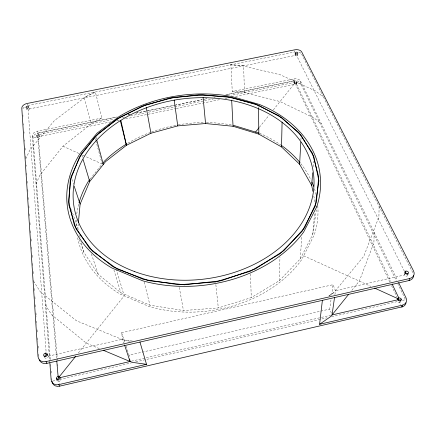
<?xml version="1.0" encoding="UTF-8"?>
<svg xmlns="http://www.w3.org/2000/svg" width="436" height="436" viewBox="0 0 436 436"><rect width="100%" height="100%" fill="white"/><g stroke="black" fill="none" stroke-linecap="round" stroke-linejoin="round"><path stroke-width="0.33" stroke-dasharray="2.18 1.64" d="M379.107 206.441L378.911 216.948L363.853 256.128L333.954 292.567L329.131 295.875M374.153 232.334L373.908 242.656L359.378 280.986L351.203 291.144M79.385 239.604L83.859 252.313L98.329 274.451L120.832 292.714L149.973 305.222L183.463 310.53L218.311 307.93L251.267 297.608L279.356 280.67L279.945 257.142M294.85 50.881L294.807 51.96L27.817 105.539M244.492 92.596L243.604 65.836L241.713 65.384L230.9 64.79L232.263 91.489L294.028 78.911L293.951 80.905L295.112 83.347A1.308 0.856 0 0 1 296.752 83.914L300.502 83.145L396.319 280.735M295.068 55.252L295.134 53.628M295.216 53.312L295.128 55.476L29.468 108.891L28.918 107.343M294.196 84.203L294.273 82.208M235.593 96.405L294.251 84.421L294.333 82.431L231.167 95.315M295.194 81.358A1.313 0.856 0 0 0 294.698 82.807A1.313 0.856 0 0 0 296.867 82.36A1.313 0.856 0 0 0 295.194 81.358L295.112 83.347A1.308 0.856 0 0 0 294.251 84.421M296.932 53.862L296.84 56.031L405.039 272.533M389.806 281.978L295.897 84.987L295.979 82.993L390.945 281.552M297.799 55.17L297.843 54.086M296.84 81.919L296.752 83.914A1.308 0.856 0 0 1 295.897 84.987M296.812 84.132L296.9 82.137M294.028 78.911A5.259 3.433 0 0 1 300.6 81.151L300.502 83.145A5.243 3.433 0 0 0 294.611 80.802L225.957 94.765L294.611 80.802M300.911 140.081L301.02 138.065M279.356 280.67L300.295 258.886L301.723 236.786M313.108 166.683L313.517 161.347M300.295 258.886L312.759 234.366L314.623 212.387M78.202 229.57L77.875 228.268L78.246 224.251M331.36 313.179L329.736 309.07L331.071 299.183M331.605 295.232L333.028 284.686L121.6 332.723L122.625 339.213L123.9 343.034M334.919 294.736L335.491 290.692L333.028 284.686M312.759 234.366L316.313 209.901M404.624 273.988L404.346 275.002L335.491 290.692M400.166 300.84L399.659 302.644L400.695 304.818M36.019 184.008L39.938 175.043L62.997 146.213L92.672 122.729L101.915 118.031L95.348 91.991L85.701 96.743L54.342 120.658L29.975 149.793L25.773 158.857M90.094 179.142L99.239 167.686M99.659 167.162L102.149 164.04L85.636 156.519M78.289 353.056L124.206 295.81L116.445 269.884M259.36 127.328L269.072 115.229M273.29 109.965L294.976 82.933M328.842 295.93L334.221 292.245M85.445 96.939L95.588 91.942M131.372 361.199L320.792 317.533M321.457 317.381L330.728 315.244M52.663 381.102L57.296 380.029M57.394 380.437A1.869 1.564 -35.8 0 0 59.427 381.184A1.869 1.564 -35.8 0 0 60.827 379.216L131.181 362.986M135.825 361.913L326.978 317.817M331.627 316.743L397.332 301.587A1.809 1.444 18.9 0 0 398.978 302.682A1.809 1.444 18.9 0 0 400.613 301.957M402.45 300.404L405.518 299.695L397.806 283.792M126.053 346.206L129.023 355.198L329.736 309.07M48.314 356.147L122.625 339.213L124.652 340.042L132.637 341.099M50.309 359.553L32.994 137.781A5.428 3.602 -16.9 0 1 37.981 133.084L117.306 116.913M127.971 114.739L129.972 114.33M135.967 113.109L145.967 111.071M146.632 110.935L173.964 105.365M174.629 105.229L201.961 99.659L175.97 104.983M202.626 99.522L206.626 98.705M101.915 118.031L37.3 131.187L37.981 133.084L117.311 116.946M127.977 114.772L129.977 114.363M135.978 113.137L147.308 110.831M147.973 110.695L175.305 105.12M204.637 99.141L207.302 98.601M213.967 97.239L215.302 96.966M38.935 134.533A1.363 0.899 -16.9 0 0 36.875 134.157A1.363 0.899 -16.9 0 0 37.011 135.732A1.363 0.899 -16.9 0 0 38.935 134.533L113.889 119.241M122.554 117.475L124.554 117.066M130.549 115.845L145.875 112.717M148.54 112.172L203.846 100.89M204.511 100.754L213.177 98.988M110.94 121.862L32.994 137.781L32.302 135.89A5.445 3.602 -16.9 0 1 37.3 131.187M116.935 120.636L119.606 120.091M125.601 118.87L175.599 108.657M176.264 108.52L219.591 99.67M224.927 98.58L227.592 98.04M230.132 64.942L241.5 65.569L280.353 74.807L315.751 91.08L322.945 96.645M232.263 91.489L242.672 92.138L280.043 101.55L314.018 117.933L321.403 123.906M130.271 341.17L124.315 340.385L76.393 320.754L40.286 291.733L33.899 281.732M99.403 348.626L86.274 343.105L51.579 314.721L45.366 304.928M62.997 146.213L78.905 153.456M82.573 155.129L85.02 156.241M303.669 255.779L370.911 286.392M58.37 379.685L59.198 381.249L59.41 383.707M60.005 377.647L60.827 379.216M301.641 54.162L323.152 96.443M323.458 97.043L412.985 273.029M300.6 81.151L397.485 280.283M391.561 285.656L397.114 297.319M36.346 135.302L37.033 137.198M27.784 109.055L28.155 110.085L46.123 352.201M27.266 103.997L27.637 105.027M38.869 134.31L39.611 136.43A1.357 0.899 -16.9 0 1 37.698 137.623A1.357 0.899 -16.9 0 1 37.561 136.048A1.357 0.899 -16.9 0 1 39.611 136.43M71.319 209.389L77.875 228.268M91.38 253.921L98.329 274.451M121.6 332.723L124.996 342.996M71.935 179.3L73.401 183.763M113.905 269.971L120.832 292.714M81.799 155.118L82.573 157.696M84.197 97.887L91.233 123.868M95.299 138.724L95.648 140.027M95.822 140.675L101.975 163.391M95.985 137.187L96.509 139.139M144.163 282.005L149.973 305.222M79.657 235.418L80.137 237.364M81.434 242.563L83.859 252.313M313.789 195.977L314.966 201.944M179.278 287.395L183.463 310.53M129.023 355.198L129.23 356.457M215.864 284.615L218.311 307.93M37.981 133.116L38.21 135.792M57.416 360.398L38.368 137.613L37.687 135.716L56.555 358.256M57.765 364.458L57.879 365.815M50.68 364.3L50.838 366.333M51.208 371.08L51.366 373.112M51.791 378.541L51.895 379.898M32.302 135.89L49.584 359.487M49.633 360.158L49.791 362.18M22.874 115.006L22.961 116.352M23.451 123.775L23.544 125.121M23.985 131.868L24.078 133.22M24.525 139.967L24.612 141.313M25.059 148.06L25.19 150.088M25.593 156.159L25.729 158.181M26.176 164.966L26.264 166.323M26.716 173.114L26.852 175.147M27.255 181.256L27.386 183.294M27.79 189.404L27.926 191.442M28.329 197.552L28.465 199.584M28.869 205.699L29.049 208.413M29.408 213.842L29.588 216.561M29.991 222.671L30.128 224.704M30.531 230.813L30.711 233.533M31.07 238.961L31.25 241.675M31.61 247.108L31.79 249.823M32.144 255.256L32.373 258.646M32.684 263.399L32.913 266.794M33.223 271.546L33.447 274.942M33.806 280.37L33.986 283.084M34.346 288.507L34.569 291.891M34.885 296.633L35.109 300.023M35.42 304.764L35.643 308.148M35.959 312.89L36.226 316.956M36.493 321.021L36.766 325.087M37.076 329.829L37.3 333.213M37.616 337.955L37.883 342.02M38.155 346.086L38.422 350.152M38.69 354.217L38.962 358.278M250.482 273.944L251.267 297.608M258.488 106.607L258.504 107.948M48.222 355.727A1.973 1.619 -33.2 0 1 47.05 358.087A1.973 1.619 -33.2 0 1 44.668 357.422M29.25 108.477A1.417 0.905 -16.3 0 1 29.027 109.692A1.417 0.905 -16.3 0 1 27.25 110.046A1.417 0.905 -16.3 0 1 26.858 108.956M22.89 108.804A5.668 3.608 -16.3 0 1 25.103 106.58M298.954 52.173A5.461 3.433 -0.4 0 1 301.385 53.748M297.063 54.451A1.368 0.856 -0.4 0 1 297.516 55.732A1.368 0.856 -0.4 0 1 295.423 55.797A1.368 0.856 -0.4 0 1 295.701 54.495M407.818 275.372A1.913 1.482 16.9 0 1 405.371 275.928A1.913 1.482 16.9 0 1 404.33 273.846M317.806 205.917A121.29 94.307 -7.2 0 1 314.329 234.737L301.734 259.6A121.29 94.307 -7.2 0 1 149.325 306.617L119.786 293.913A121.29 94.307 -7.2 0 1 77.499 237.184M76.224 225.897A121.29 94.307 -7.2 0 1 76.295 219.237M76.78 213.913A121.29 94.307 -7.2 0 1 78.665 204.124M127.89 143.199A121.29 94.307 -7.2 0 1 149.782 132.637M151.652 131.934A121.29 94.307 -7.2 0 1 176.88 125.088M178.193 124.854A121.29 94.307 -7.2 0 1 204.342 122.571M206.337 122.581A121.29 94.307 -7.2 0 1 232.197 125.099M259.578 133.291A121.29 94.307 -7.2 0 1 281.476 145.444M300.895 163.723A121.29 94.307 -7.2 0 1 311.102 180.221M314.465 188.843A121.29 94.307 -7.2 0 1 316.073 194.625"/><path stroke-width="0.65" d="M312.874 191.339L311.691 185.371L299.619 164.241L281.52 146.927L282.092 122.053M299.619 164.241L300.802 142.092M311.691 185.371L312.656 172.689M78.371 222.91L80.104 204.157L89.718 181.529L105.588 161.603L126.435 145.286L150.927 133.236L177.741 125.89L205.563 123.524L233.047 126.276L258.842 134.135L281.52 146.927M398.668 282.708L406.047 297.881A7.27 5.782 18.8 0 1 402.248 305.195L319.583 324.308L322.384 300.355M334.537 297.428L332.052 314.939L397.834 299.777M405.338 273.138L405.9 271.11M400.733 301.216A1.809 1.444 18.9 0 0 398.286 299.772L398.787 297.957L392.106 283.983M400.608 300.829L401.12 299.02M409.039 280.539L409.617 278.528A7.679 5.946 16.7 0 0 413.573 271.007L301.75 51.998A5.477 3.433 -0.4 0 0 294.894 49.797L27.081 103.479A5.684 3.608 -16.3 0 0 21.8 108.221L37.997 356.528A7.93 6.48 -33 0 0 46.014 361.591L46.946 363.335L409.039 280.539A7.646 5.935 16.9 0 0 413.606 275.405M402.248 305.195L401.73 306.993L402.564 306.742A7.243 5.772 18.9 0 0 406.03 302.775M89.68 179.659L88.432 181.223A121.29 94.307 -7.2 0 0 79.009 202.849M102.547 163.544L104.52 161.069A121.29 94.307 -7.2 0 1 126.751 143.885M59.389 376.617L75.771 356.196M255.561 132.064L258.94 127.857M348.647 294.316L330.842 316.443L319.583 324.308M60.005 377.647L130.048 361.504L129.639 358.981M49.84 362.85L51.143 379.691A7.494 6.273 -35.6 0 0 58.789 384.612L146.523 364.322L139.961 342.064M52.004 381.255A7.466 6.257 -35.8 0 0 59.623 386.16L402.564 306.742M46.014 361.591L409.617 278.528M146.523 364.322L131.977 362.311L103.158 350.201M233.478 125.35L259.006 133.116M374.584 288.065L397.828 298.649M58.789 384.612L59.623 386.16M56.462 378.464L57.296 380.029A1.869 1.564 -35.8 0 1 58.925 378.001L58.751 375.974M45.393 353.138L46.32 354.899M58.925 378.001L58.097 376.432L56.784 360.948M397.703 298.546L398.286 299.772M124.533 344.941L130.048 361.504M74.24 186.314L80.104 204.157M83.151 159.625L89.718 181.529M96.857 140.436L103.316 164.448M120.265 120.363L126.435 145.286L120.859 120.412M146.262 107.539L150.927 133.236M174.177 100.046L177.741 125.89M203.1 97.539L205.563 123.524M231.674 100.176L233.047 126.276M258.515 108.619L258.842 134.135M404.919 273.29A1.913 1.482 16.9 0 1 407.933 274.609M46.946 363.335A7.897 6.464 -33.2 0 1 39.333 359.967M44.576 357.002A1.973 1.619 -33.2 0 1 45.617 355.187A1.973 1.619 -33.2 0 1 47.677 355.089M27.664 108.362A1.417 0.905 -16.3 0 1 28.018 108.259M281.476 145.444A121.29 94.307 -7.2 0 1 300.077 162.704M311.914 182.041A121.29 94.307 -7.2 0 1 313.609 186.335M70.223 180.33L68.861 204.887L76.196 229.145L92.497 251.196L117.18 269.007L148.665 280.675L184.39 284.795L221.101 280.762L255.316 268.941L283.934 250.613L304.682 227.712L316.34 202.462L318.721 177.005L312.454 153.194L298.704 132.44L278.915 115.736L254.613 103.719L227.32 96.721L198.489 94.885L169.517 98.165L141.765 106.411L116.586 119.322L95.353 136.441L79.45 157.091L70.223 180.33M71.095 176.754L68.479 201.209L74.469 225.63L89.429 248.144L112.919 266.723L143.515 279.427L178.798 284.752L215.586 281.95L250.389 271.241L280.026 253.779L302.066 231.434L315.135 206.392L318.896 180.836L313.871 156.671L301.162 135.383L282.185 118.02L258.472 105.261L231.532 97.495L202.849 94.874L173.811 97.392L145.782 104.907L120.129 117.137L98.209 133.661L81.412 153.832L71.095 176.754M316.781 206.762L303.581 232.159A127.345 95.658 -7.2 0 1 142.823 280.86L111.807 267.955A127.345 95.658 -7.2 0 1 80.077 153.526L97.097 133.127L119.295 116.428A127.345 95.658 -7.2 0 1 231.985 96.563L259.24 104.406A127.345 95.658 -7.2 0 1 316.781 206.762M398.068 300.137A1.815 1.444 18.8 0 0 401.131 300.148A1.815 1.444 18.8 0 0 399.234 297.908A1.815 1.444 18.8 0 0 398.068 300.137M45.153 356.555A1.984 1.619 -33 0 0 47.295 353.967A1.984 1.619 -33 0 0 44.096 353.934A1.984 1.619 -33 0 0 45.153 356.555M57.912 379.74A1.875 1.57 -35.6 0 0 59.906 377.244A1.875 1.57 -35.6 0 0 56.882 377.2A1.875 1.57 -35.6 0 0 57.912 379.74M26.71 108.041A1.422 0.905 -16.3 0 0 28.732 106.831A1.422 0.905 -16.3 0 0 26.596 106.46A1.422 0.905 -16.3 0 0 26.71 108.041M295.597 53.683A1.368 0.856 -0.4 0 0 297.859 53.23A1.368 0.856 -0.4 0 0 296.109 52.233A1.368 0.856 -0.4 0 0 295.597 53.683M405.153 273.356A1.918 1.488 16.7 0 0 408.39 273.35A1.918 1.488 16.7 0 0 406.368 271.061A1.918 1.488 16.7 0 0 405.153 273.356M134.386 271.497A120.886 90.732 -7.2 0 0 314.034 181.496A120.886 90.732 -7.2 0 0 132.288 113.927A120.886 90.732 -7.2 0 0 134.386 271.497"/></g></svg>
